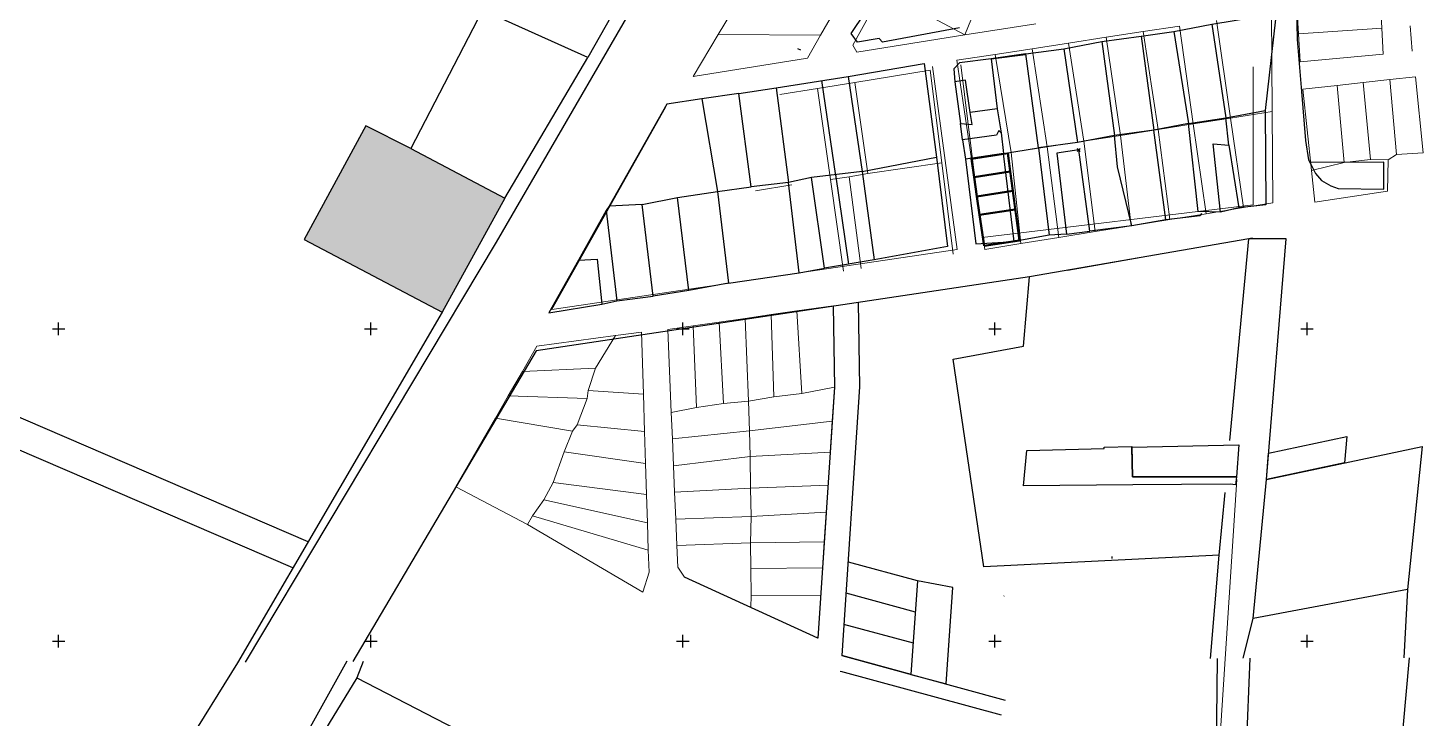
# Model space of a CAD drawing. Header units: millimetres. Extents: x 605783 to 610162, y 1302882 to 1324269.
# Drawn here: x 608149.7 to 608596.7, y 1323752.5 to 1323973.5 of the extents above; entities that cross this region are included whole.
import ezdxf

# ---------------------------------------------------------------- set-up
doc = ezdxf.new("R2010")
doc.units = ezdxf.units.MM
doc.header["$PDMODE"] = 35
doc.header["$PDSIZE"] = 0.5
for name, color, linetype in [('2', 7, 'Continuous'), ('42', 7, 'Continuous'), ('CVL_CUADCON_LIN', 8, 'Continuous'), ('CVL_CUADCON_TIT', 1, 'Continuous')]:
    doc.layers.add(name, color=color, linetype=linetype)
for name, color, linetype, lineweight in [('Cotas', 7, 'Continuous', 0), ('Nivel 2', 7, 'Continuous', 0), ('Nivel 30', 7, 'Continuous', 0), ('Nivel 5', 7, 'Continuous', 0)]:
    doc.layers.add(name, color=color, linetype=linetype, lineweight=lineweight)

# ---------------------------------------------------------------- blocks, each defined once
blk = doc.blocks.new('COORD')
at = {"layer": '42', "color": 2, "linetype": 'Continuous'}
for p, q in [((-2, 0), (2, 0)), ((0, -2), (0, 2))]:
    blk.add_line(p, q, dxfattribs=at)

msp = doc.modelspace()

# ---------------------------------------------------------------- hatches: boundary and pattern name
at = {"true_color": 0xc7c8ca}
msp.add_hatch(color=9, dxfattribs=at).paths.add_polyline_path([(608272.385, 1323934.832), (608257.974, 1323942.179), (608238.174, 1323905.731), (608282.379, 1323882.475), (608302.534, 1323918.975)])

# ---------------------------------------------------------------- linework, layer by layer
at = {"color": 1}
for points in [[(608239.455, 1323808.936), (608038.418, 1323895.458)], [(608234.56, 1323800.551), (608031.777, 1323887.825)]]:
    msp.add_lwpolyline(points, dxfattribs=at)
at = {"layer": '2', "color": 1, "linetype": 'Continuous'}
for p, q in [((608355.762, 1324011.155), (608329.102, 1323964.048)), ((608302.534, 1323918.975), (608329.102, 1323964.048)), ((608365.64, 1323950.766), (608370.602, 1323921.055)), ((608272.385, 1323934.832), (608302.534, 1323918.975)), ((608302.534, 1323918.975), (608282.379, 1323882.475)), ((608346.489, 1323916.915), (608335.873, 1323916.352)), ((608346.489, 1323916.915), (608357.808, 1323919.21)), ((608350.027, 1323887.552), (608346.489, 1323916.915)), ((608357.808, 1323919.21), (608370.602, 1323921.055)), ((608361.399, 1323889.441), (608357.808, 1323919.21)), ((608370.602, 1323921.055), (608374.191, 1323891.693)), ((608334.965, 1323915.025), (608326.046, 1323899.069)), ((608335.873, 1323916.352), (608334.965, 1323915.025)), ((608334.965, 1323915.025), (608338.349, 1323886.068)), ((608219.441, 1323770.417), (608299.791, 1323904.849)), ((608326.046, 1323899.069), (608332.09, 1323899.456)), ((608332.09, 1323899.456), (608333.527, 1323885.027)), ((608374.191, 1323891.693), (608361.399, 1323889.441)), ((608333.527, 1323885.027), (608338.349, 1323886.068)), ((608338.349, 1323886.068), (608350.027, 1323887.552)), ((608361.399, 1323889.441), (608350.027, 1323887.552)), ((608282.379, 1323882.475), (608216.846, 1323770.203)), ((608312.483, 1323870.104), (608253.746, 1323770.545)), ((608596.454, 1323839.393), (608591.697, 1323793.605)), ((608542.225, 1323784.389), (608546.484, 1323828.903)), ((608531.413, 1323804.656), (608533.284, 1323824.699)), ((608531.413, 1323804.656), (608455.992, 1323800.866)), ((608528.594, 1323771.566), (608531.413, 1323804.656)), ((608591.697, 1323793.605), (608542.225, 1323784.389)), ((608591.697, 1323793.605), (608590.583, 1323771.797)), ((608539.008, 1323771.605), (608542.225, 1323784.389)), ((608240.26, 1323749.652), (608251.991, 1323770.78)), ((608257.146, 1323770.554), (608255.114, 1323765.31)), ((608530.767, 1323771.571), (608529.935, 1323701.164)), ((608541.187, 1323771.61), (608538.843, 1323715.64)), ((608255.114, 1323765.31), (608238.573, 1323738.389))]:
    msp.add_line(p, q, dxfattribs=at)
at = {"layer": '2', "color": 240, "linetype": 'Continuous', "true_color": 0xed1f24}
for p, q in [((608493.735, 1323969.169), (608506.429, 1323970.861)), ((608506.429, 1323970.861), (608516.888, 1323972.339)), ((608506.429, 1323970.861), (608510.427, 1323940.789)), ((608516.888, 1323972.339), (608529.07, 1323974.638)), ((608516.888, 1323972.339), (608521.493, 1323942.829)), ((608529.07, 1323974.638), (608533.525, 1323944.67)), ((608396.303, 1323966.937), (608397.27, 1323966.434)), ((608469.469, 1323965.231), (608481.604, 1323966.819)), ((608481.604, 1323966.819), (608493.735, 1323969.169)), ((608481.604, 1323966.819), (608486.009, 1323936.8)), ((608493.735, 1323969.169), (608497.836, 1323939.047)), ((608469.469, 1323965.231), (608458.299, 1323963.598)), ((608458.299, 1323963.598), (608469.317, 1323964.976)), ((608458.299, 1323963.598), (608460.252, 1323947.596)), ((608473.468, 1323935.108), (608469.469, 1323965.231)), ((608389.4, 1323954.346), (608412.499, 1323957.973)), ((608412.499, 1323957.973), (608416.957, 1323927.496)), ((608377.419, 1323952.505), (608389.4, 1323954.346)), ((608389.4, 1323954.346), (608393.349, 1323924.019)), ((608408.522, 1323926.17), (608404.022, 1323956.642)), ((608450.1, 1323956.795), (608446.699, 1323956.269)), ((608446.699, 1323956.269), (608448.487, 1323942.858)), ((608451.57, 1323946.432), (608450.1, 1323956.795)), ((608377.419, 1323952.505), (608365.64, 1323950.766)), ((608381.416, 1323922.636), (608377.419, 1323952.505)), ((608460.252, 1323947.596), (608451.57, 1323946.432)), ((608452.248, 1323942.522), (608451.57, 1323946.432)), ((608460.252, 1323947.596), (608461.557, 1323939.927)), ((608521.493, 1323942.829), (608533.525, 1323944.67)), ((608533.525, 1323944.67), (608546.063, 1323947.073)), ((608534.429, 1323935.932), (608533.525, 1323944.67)), ((608448.487, 1323942.858), (608452.248, 1323942.522)), ((608449.121, 1323937.626), (608448.487, 1323942.858)), ((608460.741, 1323940.685), (608459.986, 1323939.156)), ((608461.557, 1323939.927), (608460.741, 1323940.685)), ((608461.557, 1323939.927), (608462.248, 1323933.322)), ((608510.427, 1323940.789), (608497.836, 1323939.047)), ((608521.493, 1323942.829), (608510.427, 1323940.789)), ((608514.268, 1323911.987), (608510.427, 1323940.789)), ((608524.67, 1323914.735), (608521.493, 1323942.829)), ((608459.986, 1323939.156), (608449.121, 1323937.626)), ((608449.121, 1323937.626), (608450.064, 1323931.429)), ((608462.248, 1323933.322), (608473.468, 1323935.108)), ((608486.009, 1323936.8), (608473.468, 1323935.108)), ((608473.468, 1323935.108), (608476.847, 1323907.117)), ((608497.836, 1323939.047), (608486.009, 1323936.8)), ((608498.745, 1323928.986), (608497.836, 1323939.047)), ((608531.784, 1323914.467), (608529.449, 1323936.313)), ((608529.449, 1323936.313), (608534.429, 1323935.932)), ((608534.429, 1323935.932), (608537.671, 1323915.819)), ((608416.957, 1323927.496), (608440.763, 1323932.093)), ((608462.248, 1323933.322), (608450.064, 1323931.429)), ((608450.064, 1323931.429), (608453.439, 1323904.302)), ((608465.73, 1323905.128), (608462.248, 1323933.322)), ((608486.375, 1323934.412), (608479.369, 1323933.36)), ((608479.369, 1323933.36), (608482.485, 1323907.451)), ((608489.949, 1323908.405), (608486.375, 1323934.412)), ((608416.957, 1323927.496), (608400.708, 1323925.582)), ((608408.483, 1323926.498), (608412.612, 1323897.825)), ((608416.957, 1323927.496), (608420.795, 1323899.203)), ((608503.404, 1323910.152), (608498.745, 1323928.986)), ((608370.602, 1323921.055), (608381.416, 1323922.636)), ((608393.349, 1323924.019), (608381.416, 1323922.636)), ((608400.708, 1323925.582), (608393.349, 1323924.019)), ((608396.784, 1323895.012), (608393.349, 1323924.019)), ((608404.906, 1323896.528), (608400.708, 1323925.582)), ((608525.235, 1323913.315), (608514.268, 1323911.987)), ((608531.784, 1323914.467), (608524.67, 1323914.735)), ((608525.689, 1323914.029), (608525.235, 1323913.315)), ((608537.671, 1323915.819), (608531.784, 1323914.467)), ((608482.485, 1323907.451), (608489.949, 1323908.405)), ((608503.404, 1323910.152), (608489.949, 1323908.405)), ((608514.268, 1323911.987), (608503.404, 1323910.152)), ((608453.439, 1323904.302), (608465.73, 1323905.128)), ((608476.847, 1323907.117), (608465.73, 1323905.128)), ((608540.861, 1323905.893), (608470.579, 1323893.747)), ((608482.485, 1323907.451), (608476.847, 1323907.117)), ((608534.836, 1323841.333), (608540.861, 1323905.893)), ((608552.8, 1323905.97), (608540.861, 1323905.893)), ((608546.484, 1323828.903), (608552.8, 1323905.97)), ((608420.795, 1323899.203), (608404.906, 1323896.528)), ((608374.191, 1323891.693), (608396.784, 1323895.012)), ((608396.784, 1323895.012), (608404.906, 1323896.528)), ((608470.579, 1323893.747), (608312.483, 1323870.104)), ((608546.484, 1323828.903), (608596.454, 1323839.393))]:
    msp.add_line(p, q, dxfattribs=at)
at = {"layer": '2', "color": 1, "linetype": 'Continuous'}
for points in [[(608299.791, 1323904.849), (608357.767, 1324004.873), (608350.596, 1324013.215), (608334.819, 1324016.927), (608324.082, 1324026.518), (608319.898, 1324043.523), (608318.488, 1324063.342), (608318.651, 1324076.308), (608318.819, 1324088.511), (608317.434, 1324104.772), (608309.563, 1324104.213), (608289.859, 1324088.579), (608267.126, 1324070.129), (608255.815, 1324053.024), (608245.491, 1324039.993), (608225.821, 1324019.53), (608211.43, 1324006.981), (608199.797, 1323999.534), (608192.203, 1323995.672)], [(608329.102, 1323964.048), (608295.298, 1323979.225), (608272.385, 1323934.832)], [(608365.64, 1323950.766), (608354.42, 1323949.082), (608335.873, 1323916.352)], [(608272.385, 1323934.832), (608257.974, 1323942.179), (608238.174, 1323905.731), (608282.379, 1323882.475)], [(608326.046, 1323899.069), (608316.622, 1323882.245), (608333.527, 1323885.027)], [(608455.992, 1323800.866), (608446.124, 1323867.405), (608468.703, 1323871.618), (608470.579, 1323893.747)], [(608216.846, 1323770.203), (608182.834, 1323715.51), (608213.522, 1323701.23)], [(608592.253, 1323771.8), (608588.142, 1323726.761), (608538.843, 1323715.64)], [(608255.114, 1323765.31), (608384.867, 1323698.298), (608333.653, 1323558.06), (608193.245, 1323637.794)]]:
    msp.add_lwpolyline(points, dxfattribs=at)
at = {"layer": '2', "color": 240, "linetype": 'Continuous', "true_color": 0xed1f24}
for points in [[(608552.354, 1324037.994), (608553.316, 1324027.426), (608554.114, 1324019.602), (608555.654, 1324005.021), (608556.319, 1323992.875), (608556.123, 1323980.319), (608556.374, 1323969.798), (608557.771, 1323953.132), (608559.062, 1323937.431), (608559.954, 1323931.285), (608560.979, 1323929.41)], [(608448.194, 1323973.559), (608423.474, 1323968.908), (608422.401, 1323970.122), (608415.447, 1323968.917), (608413.503, 1323971.703), (608417.792, 1323978.181), (608417.231, 1323978.737), (608421.766, 1323986.893)], [(608529.07, 1323974.638), (608549.224, 1323978.046), (608549.384, 1323976.268), (608546.063, 1323947.073)], [(608412.499, 1323957.973), (608436.816, 1323962.063), (608440.763, 1323932.093)], [(608458.299, 1323963.598), (608448.144, 1323962.274), (608446.324, 1323960.435), (608446.699, 1323956.269)], [(608546.063, 1323947.073), (608546.354, 1323916.829), (608537.671, 1323915.819)], [(608440.763, 1323932.093), (608444.298, 1323903.441), (608420.795, 1323899.203)], [(608560.979, 1323929.41), (608562.261, 1323926.824), (608564.151, 1323924.597), (608567.105, 1323922.935), (608569.497, 1323922.083), (608584.079, 1323921.803), (608584.09, 1323930.444), (608560.467, 1323930.348)]]:
    msp.add_lwpolyline(points, dxfattribs=at)
msp.add_point((608486.375, 1323934.412), dxfattribs=at)
at = {"layer": 'Cotas', "color": 240, "linetype": 'Continuous', "lineweight": 13, "true_color": 0xed1f24}
msp.add_line((608482.724, 1323895.835), (608542.036, 1323906.227), dxfattribs=at)
at = {"layer": 'Cotas', "color": 1, "linetype": 'Continuous', "lineweight": 13}
msp.add_line((608536.999, 1323828.871), (608531.656, 1323746.8), dxfattribs=at)
at = {"layer": 'Cotas', "color": 240, "linetype": 'Continuous', "lineweight": 13, "true_color": 0xed1f24, "flags": 128}
for points in [[(608542.299, 1323916.838), (608455.472, 1323906.344), (608448.557, 1323961.631)], [(608439.483, 1323961.103), (608447.423, 1323902.489), (608317.567, 1323883.293), (608353.937, 1323948.05)], [(608542.299, 1323916.838), (608542.299, 1323960.999)]]:
    msp.add_lwpolyline(points, dxfattribs=at)
at = {"layer": 'CVL_CUADCON_LIN', "color": 240, "lineweight": 40, "ltscale": 0.5, "true_color": 0xed1f24}
for p, q in [((608467.352, 1323905.453), (608463.629, 1323933.406)), ((608456.089, 1323903.692), (608467.352, 1323905.453))]:
    msp.add_line(p, q, dxfattribs=at)
at = {"layer": 'CVL_CUADCON_LIN', "color": 240, "lineweight": 40, "ltscale": 0.5, "true_color": 0xed1f24, "flags": 128}
for points in [[(608451.969, 1323931.59), (608463.629, 1323933.406)], [(608451.969, 1323931.59), (608452.846, 1323925.654), (608453.751, 1323919.521), (608454.628, 1323913.585), (608456.089, 1323903.692)], [(608451.969, 1323931.59), (608452.846, 1323925.654), (608453.751, 1323919.521), (608454.628, 1323913.585)], [(608463.629, 1323933.406), (608464.421, 1323927.459), (608465.239, 1323921.313), (608466.031, 1323915.366)]]:
    msp.add_lwpolyline(points, dxfattribs=at)
for points in [[(608452.846, 1323925.654), (608451.969, 1323931.59), (608463.629, 1323933.406), (608464.421, 1323927.459)], [(608453.751, 1323919.521), (608452.846, 1323925.654), (608464.421, 1323927.459), (608465.239, 1323921.313)], [(608454.628, 1323913.585), (608453.751, 1323919.521), (608465.239, 1323921.313), (608466.031, 1323915.366)], [(608456.089, 1323903.692), (608454.628, 1323913.585), (608466.031, 1323915.366), (608467.352, 1323905.453)]]:
    msp.add_lwpolyline(points, close=True, dxfattribs=at)
at = {"layer": 'CVL_CUADCON_LIN', "color": 240, "ltscale": 0.5, "true_color": 0xed1f24, "flags": 128}
for points in [[(608407.703, 1323884.526), (608408.127, 1323858.402)], [(608415.688, 1323885.539), (608416.126, 1323858.532)], [(608546.484, 1323828.903), (608571.538, 1323834.163)]]:
    msp.add_lwpolyline(points, dxfattribs=at)
at = {"layer": 'CVL_CUADCON_LIN', "color": 1, "ltscale": 0.5, "flags": 128}
for points in [[(608415.688, 1323885.539), (608416.126, 1323858.532), (608410.422, 1323772.498)], [(608408.127, 1323858.402), (608402.775, 1323778.093)], [(608416.126, 1323858.532), (608410.422, 1323772.498)], [(608434.749, 1323796.37), (608412.559, 1323802.422)], [(608402.775, 1323778.093), (608360.088, 1323797.639)], [(608434.096, 1323786.379), (608411.847, 1323792.447)], [(608434.096, 1323786.379), (608411.847, 1323792.447)], [(608433.384, 1323776.405), (608411.134, 1323782.473)], [(608433.384, 1323776.405), (608411.134, 1323782.473)], [(608410.331, 1323771.127), (608410.331, 1323771.124)], [(608410.422, 1323772.498), (608462.783, 1323758.218)], [(608432.671, 1323766.43), (608410.422, 1323772.498)], [(608410.091, 1323767.509), (608410.078, 1323767.318)], [(608410.091, 1323767.509), (608461.494, 1323753.491)]]:
    msp.add_lwpolyline(points, dxfattribs=at)
at = {"layer": 'CVL_CUADCON_LIN', "color": 240, "ltscale": 0.5, "true_color": 0xed1f24, "flags": 128}
msp.add_lwpolyline([(608546.484, 1323828.903), (608547.175, 1323837.335), (608572.229, 1323842.595), (608571.538, 1323834.163)], close=True, dxfattribs=at)
at = {"layer": 'CVL_CUADCON_LIN', "color": 3, "ltscale": 0.5, "flags": 128}
msp.add_lwpolyline([(608546.484, 1323828.903), (608547.175, 1323837.335)], dxfattribs=at)
at = {"layer": 'CVL_CUADCON_LIN', "color": 1, "ltscale": 0.5, "flags": 128}
msp.add_lwpolyline([(608432.611, 1323766.447), (608443.851, 1323763.381), (608446.061, 1323794.302), (608434.749, 1323796.37)], close=True, dxfattribs=at)
at = {"layer": 'CVL_CUADCON_TIT', "color": 1, "lineweight": 30, "ltscale": 0.5}
msp.add_line((608462.456, 1323791.624), (608462.321, 1323791.538), dxfattribs=at)
at = {"layer": 'CVL_CUADCON_TIT', "color": 240, "ltscale": 0.5, "true_color": 0xed1f24, "flags": 128}
msp.add_lwpolyline([(608537.72, 1323839.933), (608536.96, 1323829.733), (608536.64, 1323827.183), (608534.91, 1323827.413), (608503.67, 1323827.173), (608468.63, 1323826.823), (608469.74, 1323838.123), (608494.47, 1323838.823), (608494.48, 1323839.223), (608503.42, 1323839.463), (608503.425, 1323839.213), (608537.72, 1323839.933)], dxfattribs=at)
for points in [[(608536.96, 1323829.733), (608536.64, 1323827.183), (608534.91, 1323827.413), (608503.67, 1323827.173), (608468.63, 1323826.823), (608469.74, 1323838.123), (608494.47, 1323838.823), (608494.48, 1323839.223), (608503.42, 1323839.463), (608503.62, 1323829.753)], [(608537.72, 1323839.933), (608536.96, 1323829.733), (608503.62, 1323829.753), (608503.425, 1323839.213)]]:
    msp.add_lwpolyline(points, close=True, dxfattribs=at)
at = {"layer": 'CVL_CUADCON_TIT', "color": 1, "lineweight": 30, "ltscale": 0.5, "flags": 128}
msp.add_lwpolyline([(608497.129, 1323803.533), (608497.116, 1323804.182)], dxfattribs=at)
at = {"layer": 'Nivel 2', "color": 240, "linetype": 'Continuous', "lineweight": -3, "true_color": 0xed1f24}
for p, q in [((608493.735, 1323969.169), (608506.429, 1323970.861)), ((608506.429, 1323970.861), (608516.888, 1323972.339)), ((608506.429, 1323970.861), (608510.427, 1323940.789)), ((608516.888, 1323972.339), (608529.07, 1323974.638)), ((608516.888, 1323972.339), (608521.493, 1323942.829)), ((608529.07, 1323974.638), (608533.525, 1323944.67)), ((608469.469, 1323965.231), (608481.604, 1323966.819)), ((608481.604, 1323966.819), (608493.735, 1323969.169)), ((608481.604, 1323966.819), (608486.009, 1323936.8)), ((608493.735, 1323969.169), (608497.836, 1323939.047)), ((608469.469, 1323965.231), (608458.299, 1323963.598)), ((608458.299, 1323963.598), (608469.317, 1323964.976)), ((608458.299, 1323963.598), (608460.252, 1323947.596)), ((608473.468, 1323935.108), (608469.469, 1323965.231)), ((608389.4, 1323954.346), (608412.499, 1323957.973)), ((608412.499, 1323957.973), (608416.957, 1323927.496)), ((608377.419, 1323952.505), (608389.4, 1323954.346)), ((608389.4, 1323954.346), (608393.349, 1323924.019)), ((608408.522, 1323926.17), (608404.022, 1323956.642)), ((608450.1, 1323956.795), (608446.699, 1323956.269)), ((608446.699, 1323956.269), (608448.487, 1323942.858)), ((608451.57, 1323946.432), (608450.1, 1323956.795)), ((608377.419, 1323952.505), (608365.64, 1323950.766)), ((608381.416, 1323922.636), (608377.419, 1323952.505)), ((608460.252, 1323947.596), (608451.57, 1323946.432)), ((608452.248, 1323942.522), (608451.57, 1323946.432)), ((608460.252, 1323947.596), (608461.557, 1323939.927)), ((608521.493, 1323942.829), (608533.525, 1323944.67)), ((608533.525, 1323944.67), (608546.063, 1323947.073)), ((608534.429, 1323935.932), (608533.525, 1323944.67)), ((608449.121, 1323937.626), (608448.487, 1323942.858)), ((608448.487, 1323942.858), (608452.248, 1323942.522)), ((608460.741, 1323940.685), (608459.986, 1323939.156)), ((608461.557, 1323939.927), (608460.741, 1323940.685)), ((608461.557, 1323939.927), (608462.248, 1323933.322)), ((608510.427, 1323940.789), (608497.836, 1323939.047)), ((608521.493, 1323942.829), (608510.427, 1323940.789)), ((608514.268, 1323911.987), (608510.427, 1323940.789)), ((608524.67, 1323914.735), (608521.493, 1323942.829)), ((608459.986, 1323939.156), (608449.121, 1323937.626)), ((608449.121, 1323937.626), (608450.064, 1323931.429)), ((608462.248, 1323933.322), (608473.468, 1323935.108)), ((608486.009, 1323936.8), (608473.468, 1323935.108)), ((608473.468, 1323935.108), (608476.847, 1323907.117)), ((608497.836, 1323939.047), (608486.009, 1323936.8)), ((608498.745, 1323928.986), (608497.836, 1323939.047)), ((608529.449, 1323936.313), (608534.429, 1323935.932)), ((608531.784, 1323914.467), (608529.449, 1323936.313)), ((608534.429, 1323935.932), (608537.671, 1323915.819)), ((608416.957, 1323927.496), (608440.763, 1323932.093)), ((608462.248, 1323933.322), (608450.064, 1323931.429)), ((608450.064, 1323931.429), (608453.439, 1323904.302)), ((608465.73, 1323905.128), (608462.248, 1323933.322)), ((608486.375, 1323934.412), (608479.369, 1323933.36)), ((608479.369, 1323933.36), (608482.485, 1323907.451)), ((608489.949, 1323908.405), (608486.375, 1323934.412)), ((608416.957, 1323927.496), (608400.708, 1323925.582)), ((608408.483, 1323926.498), (608412.612, 1323897.825)), ((608416.957, 1323927.496), (608420.795, 1323899.203)), ((608503.404, 1323910.152), (608498.745, 1323928.986)), ((608370.602, 1323921.055), (608381.416, 1323922.636)), ((608393.349, 1323924.019), (608381.416, 1323922.636)), ((608400.708, 1323925.582), (608393.349, 1323924.019)), ((608396.784, 1323895.012), (608393.349, 1323924.019)), ((608404.906, 1323896.528), (608400.708, 1323925.582)), ((608525.235, 1323913.315), (608514.268, 1323911.987)), ((608531.784, 1323914.467), (608524.67, 1323914.735)), ((608525.689, 1323914.029), (608525.235, 1323913.315)), ((608537.671, 1323915.819), (608531.784, 1323914.467)), ((608482.485, 1323907.451), (608489.949, 1323908.405)), ((608503.404, 1323910.152), (608489.949, 1323908.405)), ((608514.268, 1323911.987), (608503.404, 1323910.152)), ((608453.439, 1323904.302), (608465.73, 1323905.128)), ((608476.847, 1323907.117), (608465.73, 1323905.128)), ((608482.485, 1323907.451), (608476.847, 1323907.117)), ((608420.795, 1323899.203), (608404.906, 1323896.528)), ((608374.191, 1323891.693), (608396.784, 1323895.012)), ((608396.784, 1323895.012), (608404.906, 1323896.528))]:
    msp.add_line(p, q, dxfattribs=at)
at = {"layer": 'Nivel 2', "color": 1, "linetype": 'Continuous', "lineweight": -3}
for p, q in [((608302.534, 1323918.975), (608329.102, 1323964.048)), ((608365.64, 1323950.766), (608370.602, 1323921.055)), ((608272.385, 1323934.832), (608302.534, 1323918.975)), ((608302.534, 1323918.975), (608282.379, 1323882.475)), ((608346.489, 1323916.915), (608335.873, 1323916.352)), ((608346.489, 1323916.915), (608357.808, 1323919.21)), ((608350.027, 1323887.552), (608346.489, 1323916.915)), ((608357.808, 1323919.21), (608370.602, 1323921.055)), ((608361.399, 1323889.441), (608357.808, 1323919.21)), ((608370.602, 1323921.055), (608374.191, 1323891.693)), ((608334.965, 1323915.025), (608326.046, 1323899.069)), ((608335.873, 1323916.352), (608334.965, 1323915.025)), ((608334.965, 1323915.025), (608338.349, 1323886.068)), ((608326.046, 1323899.069), (608332.09, 1323899.456)), ((608332.09, 1323899.456), (608333.527, 1323885.027)), ((608374.191, 1323891.693), (608361.399, 1323889.441)), ((608333.527, 1323885.027), (608338.349, 1323886.068)), ((608338.349, 1323886.068), (608350.027, 1323887.552)), ((608361.399, 1323889.441), (608350.027, 1323887.552))]:
    msp.add_line(p, q, dxfattribs=at)
at = {"layer": 'Nivel 2', "color": 240, "linetype": 'Continuous', "lineweight": -3, "true_color": 0xed1f24, "flags": 128}
for points in [[(608552.354, 1324037.994), (608553.316, 1324027.426), (608554.114, 1324019.602), (608555.654, 1324005.021), (608556.319, 1323992.875), (608556.123, 1323980.319), (608556.374, 1323969.798), (608557.771, 1323953.132), (608559.062, 1323937.431), (608559.954, 1323931.285), (608560.979, 1323929.41)], [(608448.194, 1323973.559), (608423.474, 1323968.908), (608422.401, 1323970.122), (608415.447, 1323968.917), (608413.503, 1323971.703), (608417.792, 1323978.181), (608417.231, 1323978.737), (608421.766, 1323986.893)], [(608529.07, 1323974.638), (608549.224, 1323978.046), (608549.384, 1323976.268), (608546.063, 1323947.073)], [(608412.499, 1323957.973), (608436.816, 1323962.063), (608440.763, 1323932.093)], [(608458.299, 1323963.598), (608448.144, 1323962.274), (608446.324, 1323960.435), (608446.699, 1323956.269)], [(608546.063, 1323947.073), (608546.354, 1323916.829), (608537.671, 1323915.819)], [(608440.763, 1323932.093), (608444.298, 1323903.441), (608420.795, 1323899.203)], [(608560.979, 1323929.41), (608562.261, 1323926.824), (608564.151, 1323924.597), (608567.105, 1323922.935), (608569.497, 1323922.083), (608584.079, 1323921.803), (608584.09, 1323930.444), (608560.467, 1323930.348)]]:
    msp.add_lwpolyline(points, dxfattribs=at)
at = {"layer": 'Nivel 2', "color": 1, "linetype": 'Continuous', "lineweight": -3, "flags": 128}
for points in [[(608355.762, 1324011.155), (608329.102, 1323964.048)], [(608329.102, 1323964.048), (608295.298, 1323979.225), (608272.385, 1323934.832)], [(608365.64, 1323950.766), (608354.42, 1323949.082), (608335.873, 1323916.352)], [(608272.385, 1323934.832), (608257.974, 1323942.179), (608238.174, 1323905.731), (608282.379, 1323882.475)], [(608326.046, 1323899.069), (608316.622, 1323882.245), (608333.527, 1323885.027)], [(608282.379, 1323882.475), (608216.846, 1323770.203)]]:
    msp.add_lwpolyline(points, dxfattribs=at)
at = {"layer": 'Nivel 2', "color": 240, "linetype": 'Continuous', "lineweight": -3, "true_color": 0xed1f24}
msp.add_point((608486.375, 1323934.412), dxfattribs=at)
at = {"layer": 'Nivel 30', "color": 240, "linetype": 'Continuous', "lineweight": 13, "true_color": 0xed1f24}
for p, q in [((608370.873, 1323971.366), (608378.879, 1323984.814)), ((608413.974, 1323967.964), (608423.563, 1323985.339)), ((608423.563, 1323985.339), (608449.883, 1323971.226)), ((608556.747, 1323971.558), (608556.226, 1323980.431)), ((608583.074, 1323981.303), (608583.496, 1323973.416)), ((608407.857, 1323978.484), (608403.65, 1323971.16)), ((608449.883, 1323971.226), (608451.979, 1323976.554)), ((608530.486, 1323975.907), (608534.982, 1323944.615)), ((608548.15, 1323978.626), (608548.371, 1323946.716)), ((608403.65, 1323971.16), (608370.873, 1323971.366)), ((608403.65, 1323971.16), (608399.442, 1323963.836)), ((608449.883, 1323971.226), (608415.284, 1323965.77)), ((608472.58, 1323974.804), (608449.883, 1323971.226)), ((608495.159, 1323970.472), (608507.067, 1323972.305)), ((608507.067, 1323972.305), (608518.639, 1323974.085)), ((608511.86, 1323940.978), (608507.067, 1323972.305)), ((608523.065, 1323942.742), (608518.639, 1323974.085)), ((608583.496, 1323973.416), (608556.747, 1323971.558)), ((608557.275, 1323962.585), (608556.747, 1323971.558)), ((608583.496, 1323973.416), (608583.941, 1323965.111)), ((608593.204, 1323966.089), (608592.606, 1323974.134)), ((608415.284, 1323965.77), (608413.974, 1323967.964)), ((608459.576, 1323964.998), (608471.425, 1323966.821)), ((608471.425, 1323966.821), (608483.094, 1323968.617)), ((608471.425, 1323966.821), (608476.293, 1323935.387)), ((608483.094, 1323968.617), (608495.159, 1323970.472)), ((608483.094, 1323968.617), (608487.972, 1323937.217)), ((608495.159, 1323970.472), (608499.747, 1323939.059)), ((608399.442, 1323963.836), (608362.867, 1323957.916)), ((608447.314, 1323963.111), (608459.576, 1323964.998)), ((608451.969, 1323931.59), (608447.314, 1323963.111)), ((608459.576, 1323964.998), (608464.696, 1323933.573)), ((608583.941, 1323965.111), (608557.275, 1323962.585)), ((608414.605, 1323956.04), (608438.811, 1323959.924)), ((608438.811, 1323959.924), (608442.513, 1323930.326)), ((608586.056, 1323956.941), (608594.276, 1323957.856)), ((608596.708, 1323933.494), (608594.276, 1323957.856)), ((608390.655, 1323952.196), (608402.63, 1323954.118)), ((608402.63, 1323954.118), (608414.605, 1323956.04)), ((608406.889, 1323924.896), (608402.63, 1323954.118)), ((608418.818, 1323926.817), (608414.605, 1323956.04)), ((608558.127, 1323953.827), (608569.178, 1323955.058)), ((608560.931, 1323927.834), (608558.127, 1323953.827)), ((608569.178, 1323955.058), (608577.517, 1323955.989)), ((608571.435, 1323930.422), (608569.178, 1323955.058)), ((608577.517, 1323955.989), (608586.056, 1323956.941)), ((608577.517, 1323955.989), (608579.841, 1323931.378)), ((608586.056, 1323956.941), (608588.2, 1323932.951)), ((608523.065, 1323942.742), (608534.982, 1323944.615)), ((608534.982, 1323944.615), (608548.371, 1323946.716)), ((608534.982, 1323944.615), (608539.213, 1323915.929)), ((608548.371, 1323946.716), (608548.573, 1323917.44)), ((608499.747, 1323939.059), (608511.86, 1323940.978)), ((608511.86, 1323940.978), (608523.065, 1323942.742)), ((608515.529, 1323912.108), (608511.86, 1323940.978)), ((608523.065, 1323942.742), (608527.208, 1323913.993)), ((608464.696, 1323933.573), (608476.293, 1323935.387)), ((608476.293, 1323935.387), (608487.972, 1323937.217)), ((608479.98, 1323906.372), (608476.293, 1323935.387)), ((608487.972, 1323937.217), (608499.747, 1323939.059)), ((608491.6, 1323908.246), (608487.972, 1323937.217)), ((608503.15, 1323910.109), (608499.747, 1323939.059)), ((608418.818, 1323926.817), (608442.513, 1323930.326)), ((608442.513, 1323930.326), (608446.178, 1323901.027)), ((608464.696, 1323933.573), (608451.969, 1323931.59)), ((608456.258, 1323902.543), (608451.969, 1323931.59)), ((608467.818, 1323904.409), (608464.696, 1323933.573)), ((608560.931, 1323927.834), (608571.435, 1323930.422)), ((608579.841, 1323931.378), (608571.435, 1323930.422)), ((608579.841, 1323931.378), (608585.561, 1323931.237)), ((608585.561, 1323931.237), (608585.28, 1323921.164)), ((608588.2, 1323932.951), (608585.561, 1323931.237)), ((608588.2, 1323932.951), (608596.708, 1323933.494)), ((608412.774, 1323925.747), (608418.818, 1323926.817)), ((608562.03, 1323917.636), (608560.931, 1323927.834)), ((608394.445, 1323923.262), (608382.79, 1323921.351)), ((608412.774, 1323925.747), (608406.889, 1323924.896)), ((608410.995, 1323895.539), (608406.889, 1323924.896)), ((608412.774, 1323925.747), (608416.65, 1323896.422)), ((608548.573, 1323917.44), (608539.213, 1323915.929)), ((608585.28, 1323921.164), (608562.03, 1323917.636)), ((608527.208, 1323913.993), (608515.529, 1323912.108)), ((608539.213, 1323915.929), (608527.208, 1323913.993)), ((608491.6, 1323908.246), (608479.98, 1323906.372)), ((608503.15, 1323910.109), (608491.6, 1323908.246)), ((608515.529, 1323912.108), (608503.15, 1323910.109)), ((608467.818, 1323904.409), (608456.258, 1323902.543)), ((608479.98, 1323906.372), (608467.818, 1323904.409)), ((608379.467, 1323880.469), (608387.854, 1323881.674)), ((608387.854, 1323881.674), (608396.083, 1323882.856)), ((608387.854, 1323881.674), (608388.693, 1323855.353)), ((608396.083, 1323882.856), (608407.703, 1323884.526)), ((608397.619, 1323856.432), (608396.083, 1323882.856)), ((608407.703, 1323884.526), (608408.127, 1323858.402)), ((608371.21, 1323879.284), (608379.467, 1323880.469)), ((608379.467, 1323880.469), (608380.598, 1323853.964))]:
    msp.add_line(p, q, dxfattribs=at)
at = {"layer": 'Nivel 30', "color": 6, "linetype": 'Continuous', "lineweight": 13}
msp.add_line((608362.867, 1323957.916), (608370.873, 1323971.366), dxfattribs=at)
at = {"layer": 'Nivel 30', "color": 1, "linetype": 'Continuous', "lineweight": 13}
for p, q in [((608354.674, 1323876.909), (608362.882, 1323878.087)), ((608355.801, 1323850.35), (608354.674, 1323876.909)), ((608362.882, 1323878.087), (608371.21, 1323879.284)), ((608362.882, 1323878.087), (608363.916, 1323851.904)), ((608372.58, 1323853.215), (608371.21, 1323879.284)), ((608312.765, 1323871.546), (608337.93, 1323874.963)), ((608337.93, 1323874.963), (608331.584, 1323864.519)), ((608337.93, 1323874.963), (608346.28, 1323876.097)), ((608346.28, 1323876.097), (608346.902, 1323856.194)), ((608308.107, 1323863.477), (608312.765, 1323871.546)), ((608303.59, 1323855.65), (608308.107, 1323863.477)), ((608308.107, 1323863.477), (608331.584, 1323864.519)), ((608329.237, 1323857.368), (608331.584, 1323864.519)), ((608299.471, 1323848.514), (608303.59, 1323855.65)), ((608328.89, 1323854.799), (608303.59, 1323855.65)), ((608328.89, 1323854.799), (608325.63, 1323846.353)), ((608329.237, 1323857.368), (608328.89, 1323854.799)), ((608346.902, 1323856.194), (608329.237, 1323857.368)), ((608346.902, 1323856.194), (608347.276, 1323844.258)), ((608380.598, 1323853.964), (608388.693, 1323855.353)), ((608388.693, 1323855.353), (608397.619, 1323856.432)), ((608397.619, 1323856.432), (608408.127, 1323858.402)), ((608408.127, 1323858.402), (608407.406, 1323847.577)), ((608363.916, 1323851.904), (608355.801, 1323850.35)), ((608356.159, 1323841.887), (608355.801, 1323850.35)), ((608372.58, 1323853.215), (608363.916, 1323851.904)), ((608380.598, 1323853.964), (608372.58, 1323853.215)), ((608380.867, 1323844.506), (608380.598, 1323853.964)), ((608286.756, 1323826.485), (608299.471, 1323848.514)), ((608299.471, 1323848.514), (608324.134, 1323844.328)), ((608325.63, 1323846.353), (608324.134, 1323844.328)), ((608347.276, 1323844.258), (608325.63, 1323846.353)), ((608380.867, 1323844.506), (608407.406, 1323847.577)), ((608407.406, 1323847.577), (608406.74, 1323837.596)), ((608321.543, 1323837.681), (608324.134, 1323844.328)), ((608347.276, 1323844.258), (608347.598, 1323833.997)), ((608356.159, 1323841.887), (608380.867, 1323844.506)), ((608356.524, 1323833.283), (608356.159, 1323841.887)), ((608381.073, 1323836.235), (608380.867, 1323844.506)), ((608317.998, 1323827.954), (608321.543, 1323837.681)), ((608347.598, 1323833.997), (608321.543, 1323837.681)), ((608381.073, 1323836.235), (608406.74, 1323837.596)), ((608406.74, 1323837.596), (608406.038, 1323827.049)), ((608347.598, 1323833.997), (608347.909, 1323824.046)), ((608381.073, 1323836.235), (608356.524, 1323833.283)), ((608356.884, 1323824.791), (608356.524, 1323833.283)), ((608381.252, 1323826.114), (608381.073, 1323836.235)), ((608317.998, 1323827.954), (608314.996, 1323822.392)), ((608347.909, 1323824.046), (608317.998, 1323827.954)), ((608309.776, 1323814.43), (608286.756, 1323826.485)), ((608347.909, 1323824.046), (608348.192, 1323815.016)), ((608356.884, 1323824.791), (608381.252, 1323826.114)), ((608357.25, 1323816.168), (608356.884, 1323824.791)), ((608381.252, 1323826.114), (608406.038, 1323827.049)), ((608381.469, 1323816.983), (608381.252, 1323826.114)), ((608406.038, 1323827.049), (608405.458, 1323818.361)), ((608314.996, 1323822.392), (608311.364, 1323817.199)), ((608314.996, 1323822.392), (608348.192, 1323815.016)), ((608309.776, 1323814.43), (608311.364, 1323817.199)), ((608346.705, 1323792.764), (608309.776, 1323814.43)), ((608348.467, 1323806.258), (608311.364, 1323817.199)), ((608348.192, 1323815.016), (608348.467, 1323806.258)), ((608381.469, 1323816.983), (608357.25, 1323816.168)), ((608357.61, 1323807.683), (608357.25, 1323816.168)), ((608381.469, 1323816.983), (608381.16, 1323808.625)), ((608405.458, 1323818.361), (608381.469, 1323816.983)), ((608405.458, 1323818.361), (608404.828, 1323808.9)), ((608348.467, 1323806.258), (608348.689, 1323799.152)), ((608381.16, 1323808.625), (608357.61, 1323807.683)), ((608357.899, 1323800.845), (608357.61, 1323807.683)), ((608381.16, 1323808.625), (608404.828, 1323808.9)), ((608381.341, 1323800.318), (608381.16, 1323808.625)), ((608404.828, 1323808.9), (608404.273, 1323800.57)), ((608360.088, 1323797.639), (608357.899, 1323800.845)), ((608348.689, 1323799.152), (608346.705, 1323792.764)), ((608381.281, 1323787.934), (608360.088, 1323797.639)), ((608381.341, 1323800.318), (608404.273, 1323800.57)), ((608381.341, 1323800.318), (608381.441, 1323791.652)), ((608404.273, 1323800.57), (608403.692, 1323791.854)), ((608381.441, 1323791.652), (608403.692, 1323791.854)), ((608403.692, 1323791.854), (608402.775, 1323778.093)), ((608381.281, 1323787.934), (608381.441, 1323791.652)), ((608402.775, 1323778.093), (608381.281, 1323787.934))]:
    msp.add_line(p, q, dxfattribs=at)

# ---------------------------------------------------------------- block references
at = {"layer": 'Nivel 5', "color": 2, "linetype": 'Continuous', "lineweight": -3}
for p in [(608159.533, 1323877.1), (608259.533, 1323877.1), (608359.533, 1323877.1), (608159.533, 1323777.1), (608259.533, 1323777.1), (608359.533, 1323777.1)]:
    msp.add_blockref('COORD', p, dxfattribs=at)
at = {"layer": 'Nivel 5', "color": 240, "linetype": 'Continuous', "lineweight": -3, "true_color": 0xed1f24}
for p in [(608459.533, 1323877.1), (608559.533, 1323877.1)]:
    msp.add_blockref('COORD', p, dxfattribs=at)
at = {"layer": 'Nivel 5', "color": 1, "linetype": 'Continuous', "lineweight": -3}
for p in [(608459.533, 1323777.1), (608559.533, 1323777.1)]:
    msp.add_blockref('COORD', p, dxfattribs=at)

doc.saveas('drawing.dxf')
